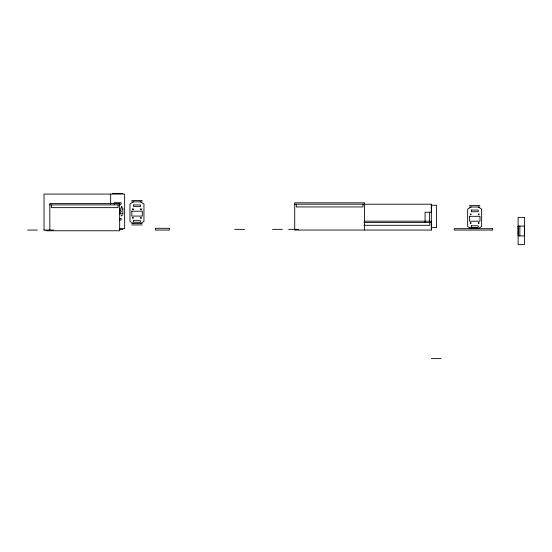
<?xml version="1.0" encoding="UTF-8"?>
<svg xmlns="http://www.w3.org/2000/svg" width="552" height="552" viewBox="0 0 552 552"><rect width="100%" height="100%" fill="white"/><g stroke="black" fill="none" stroke-linecap="round" stroke-linejoin="round"><path stroke-width="0.83" d="M364.568 230.053L364.568 202.812L294.72 202.812L294.72 230.053L431.353 230.053L431.353 222.021M294.72 204.212L431.353 204.212L431.353 212.244L425.068 212.244L425.068 222.021M519.86 235.911L519.86 226.099M122.192 207.007L121.93 207.455L121.212 207.269L121.668 206.482L122.04 207.373L121.164 207.138M122.192 215.735C119.715 216.487 123.627 214.424 121.164 215.597M133.46 201.873L129.968 203.971L129.968 221.435L133.46 223.532M140.45 223.532L143.941 221.435L143.941 203.971L140.45 201.873M471.153 207.007L467.661 209.098L467.661 226.561L470.456 228.238M478.142 228.659L481.634 226.561L481.634 209.098L478.142 207.007M112.449 193.386L122.855 193.386M131.749 200.48L142.161 200.48M131.749 201.873L142.161 201.873M119.363 204.35L121.074 204.35L121.074 202.674L114.23 202.674L114.23 204.35M49.811 204.909L119.66 204.909M431.353 205.254L436.591 205.254L436.591 227.61L431.353 227.61M469.441 205.606L479.854 205.606M469.441 207.007L479.854 207.007M119.667 208.925L122.889 208.925M119.667 213.817L122.889 213.817M119.363 218.392L121.074 218.392L121.074 220.069L119.363 220.069M364.092 221.186L431.353 221.186M363.934 222.58L431.353 222.58M131.749 223.532L142.161 223.532M131.749 224.926L142.161 224.926M363.934 225.306L429.78 225.306L429.78 222.58M119.639 228.659L124.635 228.659L124.635 194.083L44.022 194.083L44.022 230.053M119.639 229.356L122.855 229.356M234.724 229.356L244.536 229.356M272.509 229.356L282.32 229.356M288.703 229.356L298.515 229.356M27.6 230.053L37.412 230.053M43.794 230.053L53.606 230.053M45.864 230.757L119.66 230.757L119.66 203.509L49.811 203.509L49.811 230.757M431.353 358.614L441.138 358.614M477.294 228.659L477.294 227.962L469.607 227.962L469.607 228.659M431.353 204.212L431.353 230.053M429.608 212.223L429.608 222.021M363.002 204.212L363.002 206.931L296.293 206.931L296.293 204.212M122.889 208.594L122.889 214.148M119.922 208.96L119.922 210.671L120.619 210.671A0.697 0.697 0 0 1 121.316 211.368A0.697 0.697 0 0 1 120.619 212.071L119.922 212.071L119.922 213.783M118.087 204.909L118.087 207.635L51.377 207.635L51.377 204.909M110.662 194.083L110.662 204.199M119.549 210.581A2.056 2.056 0 0 1 119.549 212.154M119.501 211.002A1.884 1.884 0 0 1 119.501 211.74M518.114 226.12L518.114 235.897L524.4 235.897L524.4 226.12L518.114 226.12M131.831 211.195L131.818 216.08L142.299 216.08L142.312 211.195L131.831 211.195M133.618 220.655L133.612 222.332L140.456 222.332L140.463 220.655L133.618 220.655M133.674 204.944L133.667 206.62L140.512 206.62L140.518 204.944L133.674 204.944M469.531 216.322L469.51 221.207L479.992 221.207L480.005 216.322L469.531 216.322M471.311 225.782L471.304 227.458L478.156 227.458L478.156 225.782L471.311 225.782M471.367 210.07L471.36 211.747L478.204 211.747L478.211 210.07L471.367 210.07M132.611 209.015C132.715 211.092 134.467 208.07 132.611 209.015M132.583 217.743C132.687 219.82 134.44 216.798 132.583 217.743M140.643 209.015C140.746 211.092 142.499 208.07 140.643 209.015M140.615 217.743C140.719 219.82 142.471 216.798 140.615 217.743M470.304 214.142C470.407 216.218 472.16 213.196 470.304 214.142M470.276 222.87C470.38 224.947 472.132 221.925 470.276 222.87M478.336 214.142C478.439 216.218 480.192 213.196 478.336 214.142M478.308 222.87C478.411 224.947 480.164 221.925 478.308 222.87M524.4 217.385L518.114 217.385L518.114 244.626L524.4 244.626L524.4 217.385M169.354 228.307L155.388 228.307L155.388 230.053L169.354 230.053L169.354 228.307M492.66 228.659L454.241 228.659L454.241 230.053L492.66 230.053L492.66 228.659"/></g></svg>
